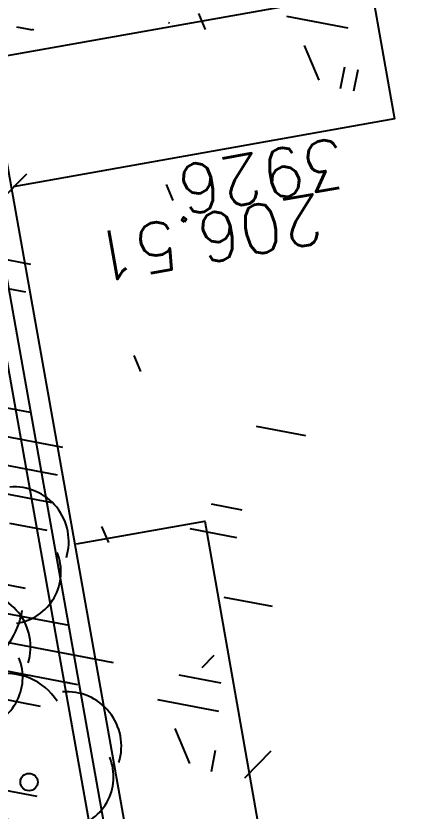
# Model space of a CAD drawing. Extents: x -2313930 to 3286427, y -3858277 to 2572692.
# Drawn here: x 442159 to 444910, y -311747 to -306258 of the extents above; entities that cross this region are included whole.
import ezdxf
from ezdxf.enums import TextEntityAlignment as Align
from ezdxf.lldxf.tags import DXFTag

# ---------------------------------------------------------------- set-up
doc = ezdxf.new("R2010")
doc.units = 0
doc.layers.add('_GAZELEC-RESERVATION 2', color=132, linetype='Continuous', lineweight=18)
doc.layers.add('Fond topo - P', color=252, linetype='Continuous', lineweight=50)
for name, color, linetype, plot in [('Fond topo - N', 252, 'Continuous', False), ('Fond topo - NCACHE', 252, 'Continuous', False), ('Fond topo - ZCACHE', 252, 'Continuous', False)]:
    doc.layers.add(name, color=color, linetype=linetype, plot=plot)
for name, color, linetype in [('Fond topo - Z_500', 252, 'Continuous'), ('prlm-VRD', 2, 'Continuous'), ('SA - arbuste', 252, 'Continuous'), ('SA - bât A-B', 252, 'Continuous'), ('SA - béton balayé', 252, 'Continuous'), ('SA - couvre sol', 252, 'Continuous'), ('SA - ECL-réso', 252, 'Eclairage public'), ('SA - limite revêtement', 252, 'Continuous')]:
    doc.layers.add(name, color=color, linetype=linetype)
doc.styles.add('Lignes', font='arial.ttf', dxfattribs={"height": 0.35})
doc.styles.add('SIMPLEX', font='simplex_.ttf', dxfattribs={"height": 1.25})
tags = doc.linetypes.add('Eclairage public', pattern='A,5,-0.25,["ECL",Lignes,S=1,R=0,X=0,Y=-0.18],-1.25', length=6.5).pattern_tags.tags
tags[15:16] = [DXFTag(74, 4), DXFTag(75, 0), DXFTag(340, '0'), DXFTag(46, 0.0), DXFTag(50, 0.0), DXFTag(44, 0.0), DXFTag(45, 0.0)]
tags[4:5] = [DXFTag(74, 4), DXFTag(75, 0), DXFTag(340, '0'), DXFTag(46, 0.0), DXFTag(50, 0.0), DXFTag(44, 0.0), DXFTag(45, 0.0)]
pattern_1 = [(349.2763985886067, (-277130161.1279894, -473864756.7787022), (22.32856350872324, 117.9043497231417), [37.5000005625, -202.5000030375]), (79.27639858860677, (-277130147.3110734, -473864759.3953308), (-235.8086994462835, 44.65712701744649), [15.000000225, -105.000001575]), (79.27639858860677, (-277130138.0997961, -473864761.1397498), (-235.8086994462835, 44.65712701744649), [15.000000225, -105.000001575]), (79.27639858860677, (-277130142.7054347, -473864760.2675403), (-235.8086994462835, 44.65712701744649), [18.75000028125, -101.25000151875]), (112.9664661186067, (-277130151.916716, -473864758.5231205), (-191.1515722884832, 280.4658259369293), [12.00000018, -420.7461593111922]), (45.58633105860677, (-277130133.4941673, -473864762.0119574), (22.32856353476547, 117.9043498154048), [12.00000018, -420.7461593111923]), (45.58633105860677, (-277130124.2828801, -473864763.7563783), (22.32856353476547, 117.9043498154048), [26.00000039, -406.6661590999923]), (112.9664661186067, (-277130161.1279894, -473864756.7787022), (-191.1515722884832, 280.4658259369293), [26.00000039, -406.6661590999922]), (349.2763985886067, (-277130073.3609553, -473864750.4999832), (22.32856350872324, 117.9043497231417), [44.42455106636825, -195.5754525336318]), (349.2763985886067, (-277130085.1249766, -473864728.4255323), (22.32856350872324, 117.9043497231417), [82.81008944215131, -56.09585564143782, 43.07431864611476, -58.01973967029608]), (349.2763985886067, (-277130096.7337571, -473864706.3804808), (22.32856350872324, 117.9043497231417), [119.4799495921992, -46.28746189431191, 29.47870124218051, -44.75389087130835]), (349.2763985886067, (-277130108.4191755, -473864684.3209158), (22.32856350872324, 117.9043497231417), [100.4611429069171, -139.5388606930829]), (349.2763985886067, (-277130104.5097786, -473864665.2146754), (22.32856350872324, 117.9043497231417), [65.56973938354608, -174.4302642164539])]

# ---------------------------------------------------------------- blocks, each defined once
blk = doc.blocks.new('PTOPO')
at = {"layer": 'Fond topo - NCACHE', "style": 'SIMPLEX'}
blk.add_attdef('MAT', text='', height=0.34, dxfattribs=at).set_placement((0.09999999986030161, -0.09999999962747097), align=Align.TOP_LEFT)
at = {"layer": 'Fond topo - ZCACHE', "style": 'SIMPLEX'}
blk.add_attdef('ALT', (0.09999999986030161, 0.09999999962747097), '', height=0.34, dxfattribs=at)
blk = doc.blocks.new('A$C1F970F0F')
at = {"layer": 'SA - béton balayé'}
h = blk.add_hatch(dxfattribs=at)
h.set_pattern_fill('BETON_BALAYE', color=256, scale=49.99999999999999, angle=-10.72360141139323, style=0, pattern_type=2)
h.set_pattern_definition([(349.2763985886067, (-277130161.1279894, -473864756.7787022), (117.3825536141096, 28.65896207176165), [749.9999999999999, -99.99999999999999, 250, -49.99999999999999]), (349.2763985886067, (-277130091.1375459, -473864744.5890418), (-36.75306622226226, 74.64222748057564), [150, -16.5, 299.9999999999999, -37.49999999999999]), (349.2763985886067, (-277130128.6565508, -473864719.6726964), (261.6928111209335, -15.46358973923611), [399.9999999999999, -69.99999999999999, 200, -49.99999999999999])])
edge = h.paths.add_edge_path()
edge.add_line((-3029.358420432381, 2725.663300409979), (-3176.503412120477, 2699.68824411886))
edge.add_line((-3176.503412120477, 2699.68824411886), (-3197.938926788104, 2817.762816654752))
edge.add_line((-3197.938926788104, 2817.762816654752), (-2585.414526747907, 2927.205998263748))
edge.add_line((-2585.414526747906, 2927.205998263748), (-2578.826355698741, 2888.03185968563))
edge.add_line((-2578.826355698741, 2888.03185968563), (-1904.134724859205, 2936.930201529326))
edge.add_line((-1904.134724859205, 2936.930201529326), (-556.7846852388789, 3176.476094804919))
edge.add_arc((-574.2892230096678, 3274.932131851878), 100.0000003678063, 280.0812987824421, 378.0302388281741)
edge.add_arc((1605.009413828708, 4000.887508871435), 2197.033974330638, 193.9407361550014, 198.4415558139132, ccw=False)
edge.add_line((-527.3118890800722, 3471.582166447442), (-688.4548001430187, 4457.417421807394))
edge.add_arc((-1789.293175567613, 4303.567778650573), 1111.537152553589, 7.955943186170549, 45.96465422619263)
edge.add_arc((19.33927830369248, 6251.945001042874), 1547.302139566071, 192.879059078743, 227.9674271135737, ccw=False)
edge.add_line((-1489.03695480859, 5907.060889278498), (-1560.044395075191, 6307.792480241876))
edge.add_line((-1560.044395075191, 6307.792480241875), (-1284.318385454477, 6356.528171834126))
edge.add_line((-1284.318385454477, 6356.528171834125), (-1215.319194815332, 5966.159823136683))
edge.add_arc((19.3392790080029, 6251.94500138343), 1267.302140410601, 193.0326782619799, 228.1653141634967)
edge.add_arc((-1789.293174348239, 4303.567779083163), 1391.537151259583, 7.955943178051314, 46.18746477798038, ccw=False)
edge.add_line((-411.1498586048565, 4496.172671736105), (-275.2797675438888, 3639.964293068523))
edge.add_arc((3153.449018752114, 4499.098145884332), 3534.726590138055, 194.066934089328, 205.9179933813439)
edge.add_arc((1360.60453142281, 3627.843744498979), 1541.393806160593, 205.917993299705, 223.4935397732298)
edge.add_arc((5328.644473156121, 7392.522830198402), 7011.142392459067, 223.4935397712739, 227.6166324867172)
edge.add_line((602.5175779411827, 2213.735113210599), (898.3231051051232, 2004.633868360899))
edge.add_line((898.3231051051231, 2004.633868360899), (847.6940603821262, 1728.843869632567))
edge.add_arc((1998.283496401869, 4025.384621252822), 2568.648569604794, 204.8031901930446, 243.3886814322684, ccw=False)
edge.add_arc((-512.7503180231788, 2859.286821588871), 199.9999996293523, 26.27723080957601, 100.08129874951)
edge.add_line((-547.7593932520969, 3056.198894580915), (-1889.254979973833, 2817.69386697183))
edge.add_line((-1889.254979973833, 2817.69386697183), (-1913.538162964921, 2815.933940840666))
edge.add_line((-1913.538162964921, 2815.933940840666), (-2036.659527240996, 1231.702232686619))
edge.add_line((-2036.659527240996, 1231.702232686619), (-2036.482519291774, 133.7400379066587))
edge.add_arc((-1936.482520511362, 133.7561594007732), 100.0000000799253, 180.0092369357546, 270.0092369145096)
edge.add_line((-1936.466399054336, 33.7561606747783), (-1436.448871649034, 33.83677102289278))
edge.add_line((-1436.448871649034, 33.83677102289275), (-1436.428442326689, -86.1632271734652))
edge.add_line((-1436.42844232669, -86.1632271734652), (-1936.447053287466, -86.24383772407744))
edge.add_arc((-1936.482520706155, 133.7561592480878), 219.9999998311147, 180.0092368832574, 270.00923697005237, ccw=False)
edge.add_line((-2156.482517686297, 133.7206921626651), (-2156.660235340263, 1236.084975973609))
edge.add_line((-2156.660235340263, 1236.084975973609), (-2034.581792946551, 2807.161291871891))
edge.add_line((-2034.581792946552, 2807.16129187189), (-3029.358420432381, 2725.663300409979))
at = {"layer": 'SA - couvre sol'}
h = blk.add_hatch(dxfattribs=at)
h.set_pattern_fill('PELOUSE6', color=256, scale=20.0000003, angle=-10.72360141139323, style=0, pattern_type=2)
h.set_pattern_definition(pattern_1)
h.paths.add_polyline_path([(-3298.165509577112, 2675.607043131192), (-3333.056756284105, 2871.395554203723), (-3431.982729456081, 2853.766095122478), (-3467.0716222672, 3050.663961028087), (-3368.145649112554, 3068.293420017826), (-3403.234541883467, 3265.191286010609), (-3797.030273717561, 3195.013500392702), (-3814.574720123121, 3293.462433345506), (-3519.227921227619, 3346.095772507767), (-3554.31681402141, 3542.993638504882), (-3652.765747051507, 3525.449192066567), (-3670.310193457068, 3623.898125019371), (-3473.412327505706, 3658.987017821825), (-3526.045666699509, 3954.333816675906), (-3427.59673366941, 3971.878263114222), (-3199.716966173931, 2693.153391904228)])
h = blk.add_hatch(dxfattribs=at)
h.set_pattern_fill('PELOUSE6', color=256, scale=20.0000003, angle=-10.72360141139323, style=0, pattern_type=2)
h.set_pattern_definition(pattern_1)
h.paths.add_polyline_path([(-3301.456839618914, 3400.852095514478), (-3036.755490364462, 3447.913935397931), (-3021.098160191325, 3359.287527242102), (-3285.64583143136, 3312.130180475482)])
h = blk.add_hatch(dxfattribs=at)
h.set_pattern_fill('PELOUSE6', color=256, scale=20.0000003, angle=-10.72360141139323, style=0, pattern_type=2)
h.set_pattern_definition(pattern_1)
h.paths.add_polyline_path([(-3241.743321554498, 3065.775570081165), (-3152.11364590582, 3081.711291669499), (-3112.192419877274, 2855.19418386582), (-3201.413444823741, 2839.468438923102)])
at = {"layer": 'SA - arbuste', "ltscale": 0.800000011920929}
blk.add_circle((-3273.485701437029, 2901.634930810566), 6, dxfattribs=at)
at = {"layer": 'SA - arbuste', "ltscale": 0.6399999856948853}
for centre, radius, start, end in [((-3283.790379421174, 3067.605409808656), 37.72767999999999, 342.9842594908044, 94.63470461757107), ((-3287.123563687636, 3046.602379961052), 35.676672, 277.883133562608, 22.28760147896251), ((-3310.177973517615, 2994.944987346254), 37.72767999999999, 342.9842594908044, 94.63470461757107), ((-3332.245521541126, 3028.733587598098), 54.727168, 251.0377365152544, 350.7437825057393), ((-3313.511157806954, 2973.941957502982), 35.676672, 277.8831336789501, 22.28760178340445), ((-3289.031980447382, 2934.810050794272), 41.674688, 32.90494467775616, 171.1222224813845), ((-3247.425951083645, 2926.238411141193), 37.72767999999999, 342.9842594908044, 94.63470461757107), ((-3250.759135372984, 2905.235381297921), 35.676672, 277.8831336789501, 22.28760178340445)]:
    blk.add_arc(centre, radius, start, end, dxfattribs=at)
at = {"layer": 'SA - bât A-B', "linetype": 'Continuous', "ltscale": 2.539999961853027, "elevation": 9.999999999999998e-08, "flags": 128}
for points in [[(-4891.208220167493, 4341.854014492964), (-4550.158628513374, 2428.087821803657), (-3171.873868801296, 2673.710017606947), (-3404.319882600679, 3978.057930172946), (-2379.562068281582, 4160.679690604004), (-2625.183937557962, 5538.9626177042), (-5028.226891870663, 5110.720795591417), (-4919.630223348451, 4501.341285905692)], [(-4538.832048105923, 2444.327162202496), (-3188.11766236816, 2685.063134288174), (-3420.558952990663, 3989.384543523098), (-2395.801138837249, 4172.00630408032), (-2636.510566602577, 5522.723550404896), (-5011.987817731413, 5099.394161246686)], [(-4870.387587714489, 4361.816510965448), (-4530.741633449554, 2455.926691246847), (-3199.716966173931, 2693.153391904228), (-3432.158289101265, 3997.474982045343), (-2407.400474873673, 4180.096742493728), (-2644.601016008993, 5511.124216758372), (-5000.388478969709, 5091.303708193815), (-4893.195368027506, 4489.800123754009)]]:
    blk.add_lwpolyline(points, dxfattribs=at)
at = {"layer": 'SA - ECL-réso', "ltscale": 0.75, "elevation": 9.999999999999998e-08, "flags": 128}
blk.add_lwpolyline([(-9286.862647055887, 2100.944666868752, 0.2930350939041828), (-9886.503230310569, 1791.043647865362, 0.1518295808238322), (-8700.133871328642, 1893.13654165742, 0.5077465248592722), (-7509.73583963833, 2041.909609075579, -0.3108125397037955), (-6604.771473921978, 2860.900012220865, -0.4227801843689576), (-5494.556235404147, 2355.551721652774, -0.1041967193315425), (-4276.694222183912, 2059.349908420223, 0.2818692953754232), (-3362.346133704355, 2628.225664960158, 0.1048625014031917), (-2231.953768909742, 2952.046030036208, 0.1624908663689829), (-1008.88724681807, 2940.326928099674, -0.2983671517984825), (-142.8597030717047, 2572.739655090864)], format="xyb", dxfattribs=at)
at = {"layer": 'SA - limite revêtement', "elevation": 9.999999999999998e-08, "flags": 128}
for points in [[(-3300.301769464172, 3401.057938961653), (-3036.755490364462, 3447.913935397931), (-3021.098160191325, 3359.287527242102), (-3284.547897457227, 3312.4486959464)], [(-3240.724078956257, 3065.957207940431), (-3152.11364590582, 3081.711291669499), (-3112.192419877274, 2855.19418386582)]]:
    blk.add_lwpolyline(points, dxfattribs=at)
at = {"layer": 'Fond topo - P', "ltscale": 2}
ref = blk.add_blockref('PTOPO', (-3040.586533613845, 3305.032614415164), dxfattribs=dict(at, xscale=99.99999999999994, yscale=99.99999999999994, zscale=99.99999999999994, rotation=190.0656205306617))
ref.add_attrib('MAT', '3926', dxfattribs={"layer": 'Fond topo - N', "color": 0, "ltscale": 2, "height": 33.99999999999999, "rotation": 190.0656204987762, "style": 'SIMPLEX'}).set_placement((-3052.180375422868, 3313.13093716119), align=Align.TOP_LEFT)
ref.add_attrib('ALT', '206.51', (-3073.455243372841, 3307.934515670927), dxfattribs={"layer": 'Fond topo - Z_500', "color": 0, "ltscale": 2, "height": 33.99999999999999, "rotation": 190.0656204987762, "style": 'SIMPLEX'})
ref = blk.add_blockref('PTOPO', (-3344.367094135568, 2854.581197832667), dxfattribs=dict(at, xscale=99.99999999999994, yscale=99.99999999999994, zscale=99.99999999999994, rotation=190.0656205306617))
ref.add_attrib('MAT', '3987', dxfattribs={"layer": 'Fond topo - N', "color": 0, "ltscale": 2, "height": 33.99999999999999, "rotation": 190.0656204987762, "style": 'SIMPLEX'}).set_placement((-3355.960935967468, 2862.679520583026), align=Align.TOP_LEFT)
ref.add_attrib('ALT', '206.79', (-3174.693867922487, 2871.666951493154), dxfattribs={"layer": 'Fond topo - Z_500', "color": 0, "ltscale": 2, "height": 33.99999999999999, "rotation": 190.0656204987762, "style": 'SIMPLEX'})

msp = doc.modelspace()

# ---------------------------------------------------------------- linework, layer by layer
at = {"layer": '_GAZELEC-RESERVATION 2'}
msp.add_circle((486248.4803309143, -227485.9628347494), 2800178.148749841, dxfattribs=at)

# ---------------------------------------------------------------- block references
at = {"layer": 'prlm-VRD', "xscale": 10, "yscale": 10, "zscale": 10}
msp.add_blockref('A$C1F970F0F', (474984.297679401, -340562.691042779), dxfattribs=at)

doc.saveas('drawing.dxf')
